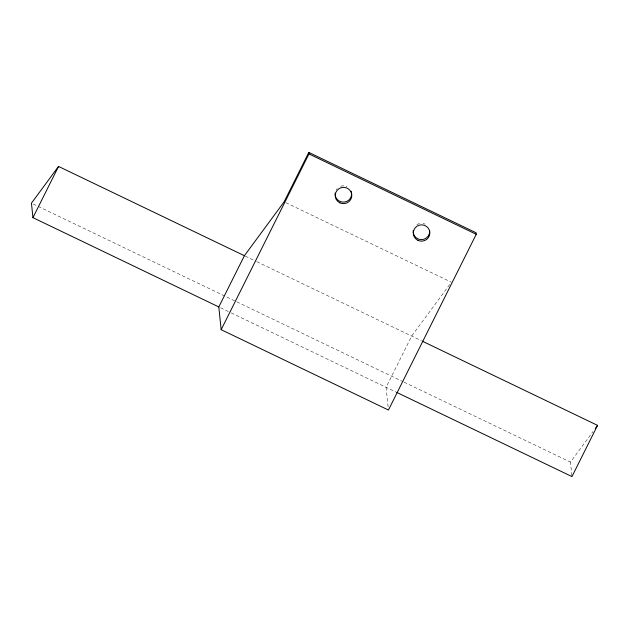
<?xml version="1.0" encoding="UTF-8"?>
<svg xmlns="http://www.w3.org/2000/svg" width="629" height="629" viewBox="0 0 629 629"><rect width="100%" height="100%" fill="white"/><g stroke="black" fill="none" stroke-linecap="round" stroke-linejoin="round"><path stroke-width="0.47" stroke-dasharray="3.15 2.36" d="M449.672 284.544L411.68 336.083L386.096 387.299L388.148 407.199M571.863 475.618L570.464 462.103L592.943 431.62M285.881 202.695L451.394 282.201M245.286 256.145L255.909 261.247M256.789 261.672L421.414 340.753M33.219 204.024L235.906 301.393M236.787 301.818L403.189 381.748M404.07 382.173L570.464 462.103M220.582 307.793L230.316 312.471M231.205 312.896L395.83 391.977M416.807 224.726A8.287 8.146 -5.9 0 1 420.156 223.437M423.026 223.484A8.287 8.146 -5.9 0 1 425.078 224.16M336.263 189.785A8.287 8.146 -5.9 0 1 337.12 188.637M340.682 186.278A8.287 8.146 -5.9 0 1 347.011 186.656"/><path stroke-width="0.94" d="M218.813 306.944L32.944 217.658L58.536 166.433L244.398 255.72L284.111 201.846L308.808 152.415L476.09 232.769L476.247 234.287L388.447 410.045L221.164 329.69L218.813 306.944L244.398 255.72M221.164 329.69L308.965 153.932L308.808 152.415M422.303 341.177L597.55 425.369L571.965 476.585L396.718 392.402M58.536 166.433L31.45 203.175L32.944 217.658M595.246 428.491L597.55 425.369M308.965 153.932L476.247 234.287M429.686 230.914A8.287 8.146 -5.9 0 1 421.249 239.633A8.287 8.146 -5.9 0 1 413.182 230.631M351.202 191.326A8.287 8.146 -5.9 0 1 344.267 202.082A8.287 8.146 -5.9 0 1 335.115 193.127M339.857 202.821A8.287 8.146 -5.9 0 0 351.784 194.927A8.287 8.146 -5.9 0 0 338.905 188.747A8.287 8.146 -5.9 0 0 339.857 202.821M417.915 240.325A8.287 8.146 -5.9 0 0 429.843 232.431A8.287 8.146 -5.9 0 0 416.964 226.243A8.287 8.146 -5.9 0 0 417.915 240.325"/></g></svg>
